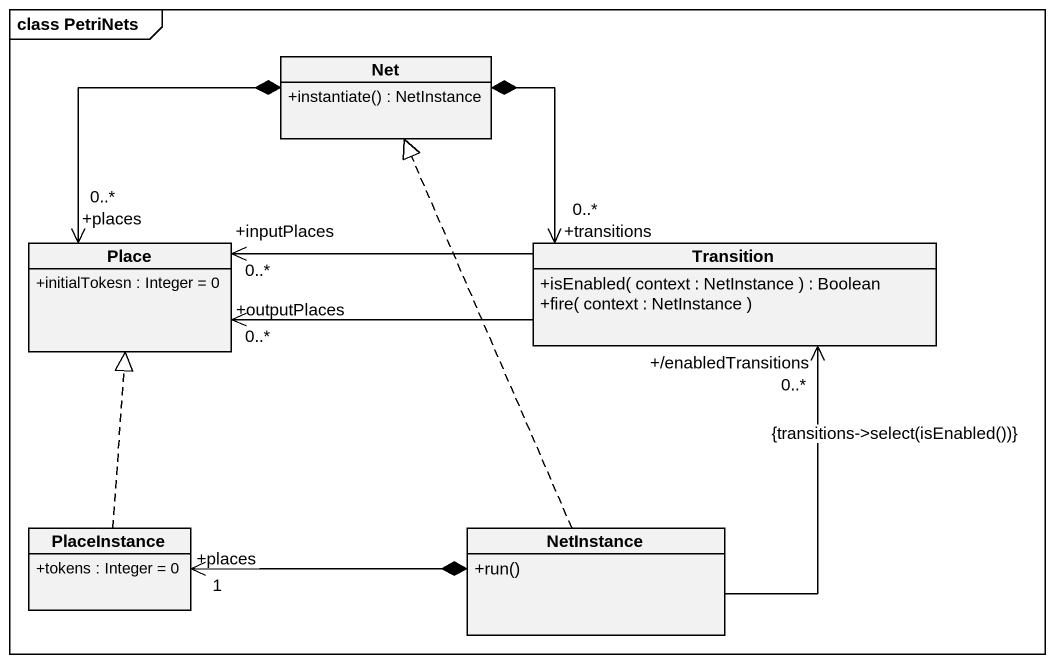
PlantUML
@startuml
mainframe class PetriNets
hide circle
hide empty members
skinparam classAttributeIconSize 0
class Net {
  +instantiate() : NetInstance
}
class Place {
  +initialTokesn : Integer = 0
}
class Transition {
  +isEnabled( context : NetInstance ) : Boolean
  +fire( context : NetInstance )
}
class PlaceInstance {
  +tokens : Integer = 0
}
class NetInstance {
  +run()
}
Net *--> "+places\n0..*" Place
Net *-right-> "+transitions\n0..*" Transition
Transition -left-> "+outputPlaces\n0..*" Place
Transition -left-> "+inputPlaces\n0..*" Place
PlaceInstance .up.|> Place
NetInstance .up.|> Net
NetInstance -up-> "+/enabledTransitions\n0..*\n{transitions->select(isEnabled())}" Transition
NetInstance *-left-> "+places\n1" PlaceInstance
@enduml
